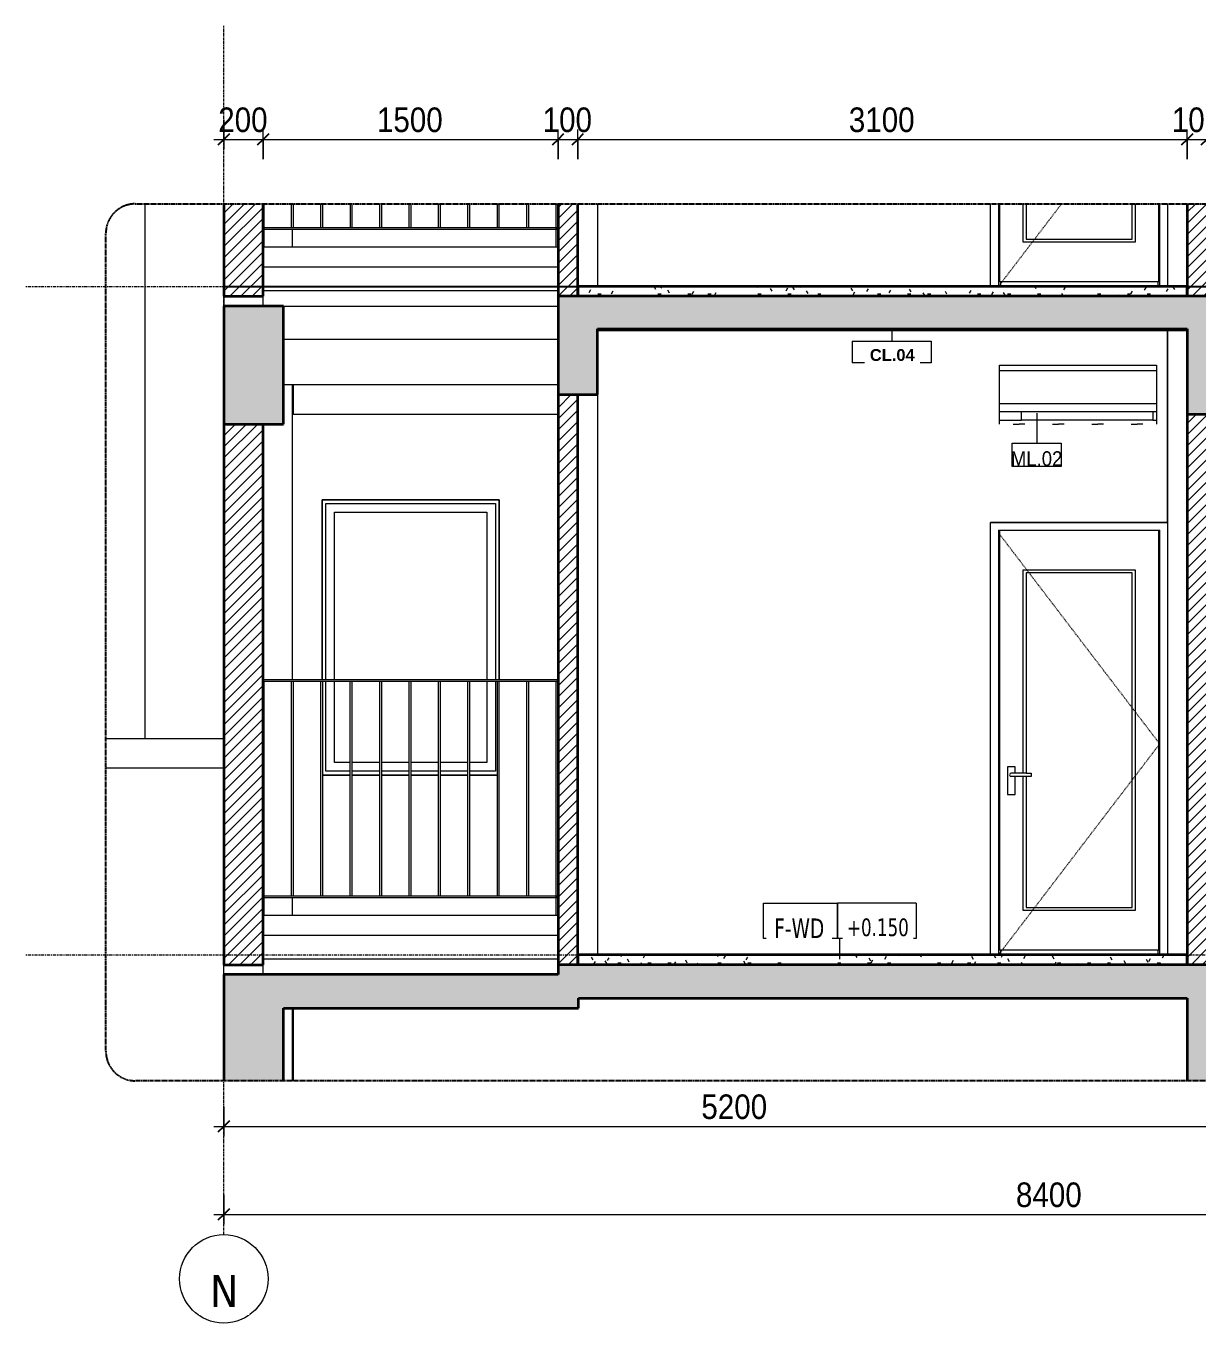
# Model space of a CAD drawing. Header units: millimetres. Extents: x 31157 to 224036, y 218 to 80529.
# Drawn here: x 109496 to 115452, y 328 to 6925 of the extents above; entities that cross this region are included whole.
import ezdxf

# ---------------------------------------------------------------- set-up
doc = ezdxf.new("R2010")
doc.units = ezdxf.units.MM
for name, pattern in [('Centre', [31.75, 6.35, -4.7625, 15.875, -4.7625]), ('Dash', [6, 3, -3]), ('Grid Line', [22.225, 12.7, -3.175, 3.175, -3.175]), ('Hidden', [7.14375, 4.7625, -2.38125])]:
    doc.linetypes.add(name, pattern=pattern)
for name, color, linetype, lineweight in [('0-5', 170, 'Continuous', 5), ('A-ANNO-DIMS', 211, 'Continuous', 9), ('A-ANNO-DIMS-50', 211, 'Continuous', 9), ('A-CLNG-IDEN', 151, 'Continuous', 9), ('A-DETL-GENF', 92, 'Continuous', 18), ('A-DETL-GENF-4', 92, 'Hidden', 25), ('A-DETL-GENF-5', 9, 'Continuous', 18), ('A-DETL-GENF-HDLN-1', 7, 'Dash', 18), ('A-DETL-MEDM', 33, 'Continuous', 35), ('A-DOOR', 31, 'Continuous', 18), ('A-DOOR-1', 7, 'Continuous', 18), ('A-FLOR', 192, 'Continuous', 18), ('A-FLOR-2', 7, 'Continuous', 18), ('A-FLOR-FNSH-1', 250, 'Continuous', 35), ('A-FLOR-HRAL', 11, 'Continuous', 18), ('A-FLOR-HRAL-2', 7, 'Continuous', 18), ('A-FLOR-IDEN', 11, 'Continuous', 9), ('A-FLOR-LEVL-2', 51, 'Centre', 9), ('A-FLOR-PATT-1', 253, 'Continuous', 18), ('A-FLOR-PATT-4', 67, 'Continuous', 18), ('A-GLAZ', 151, 'Continuous', 18), ('A-GLAZ-4', 7, 'Continuous', 18), ('A-WALL', 113, 'Continuous', 18), ('A-WALL-5', 7, 'Continuous', 18), ('A-WALL-6', 250, 'Continuous', 35), ('A-WALL-PATT-1', 9, 'Continuous', 18), ('A-WALL-PATT-2', 111, 'Continuous', 18), ('M-EQPM', 50, 'Continuous', 18), ('M-EQPM-2', 7, 'Continuous', 18), ('M-EQPM-3', 50, 'Continuous', 25), ('M-EQPM-IDEN', 50, 'Continuous', 9), ('S-BEAM-2', 7, 'Continuous', 18), ('S-COLS-8', 7, 'Continuous', 18), ('S-GRID-1', 1, 'Grid Line', 9), ('S-GRID-IDEN', 1, 'Continuous', 9)]:
    doc.layers.add(name, color=color, linetype=linetype, lineweight=lineweight)
doc.styles.add('Arial_3', font='arial.ttf', dxfattribs={"width": 0.9, "height": 75})
doc.styles.add('Arial_B_3', font='arialbd.ttf', dxfattribs={"height": 60})
doc.styles.add('Tahoma', font='tahoma.ttf', dxfattribs={"width": 0.8, "height": 100})
doc.styles.add('Tahoma_1', font='tahoma.ttf', dxfattribs={"width": 0.8, "height": 90})
doc.styles.add('Tahoma_B', font='tahomabd.ttf', dxfattribs={"height": 162.5})
doc.styles.add('UTM Avo', font='', dxfattribs={"width": 0.9, "height": 125})
doc.styles.get('UTM Avo').set_extended_font_data('UTM Avo')
doc.dimstyles.new('1_Dim_chi_tiet_2_5', dxfattribs={"dimscale": 304.8, "dimtxt": 124.912619, "dimasz": 0.19685, "dimexe": 0.164042, "dimexo": 0.0625, "dimgap": 0.016404, "dimtad": 1, "dimdec": 0, "dimrnd": 5, "dimzin": 0, "dimdsep": 46, "dimtxsty": 'UTM Avo', "dimblk1": 'OBLIQUE', "dimblk2": 'OBLIQUE', "dimsah": 1, "dimcen": 0.09, "dimdle": 0.164042, "dimazin": 0, "dimtfac": 1, "dimtdec": 4, "dimtix": 1, "dimtmove": 0, "dimatfit": 3, "dimfxl": 0.328084, "dimfxlon": 1, "dimtvp": 1, "dimtolj": 1, "dimtzin": 0, "dimarcsym": 2})
pattern_1 = [(50, (-76875.88, 15875), (364.368, -31.878), [38.1, -419.1]), (355, (-76875.9, 15875), (-70.486, 382.113), [30.48, -335.28]), (100.451, (-76845.52, 15872.34), (293.885, 350.233), [32.38, -356.18]), (46.184, (-76875.9, 15976.6), (542.158, -84.086), [57.15, -628.65]), (96.636, (-76830.7, 15969.6), (474.805, 494.855), [48.57, -534.27]), (351.184, (-76875.9, 15976.6), (474.81, 494.85), [45.72, -502.92]), (21, (-76825.08, 15951.2), (303.2285, -204.5305), [38.1, -419.1]), (326, (-76825.1, 15951.2), (123.604, 368.376), [30.48, -335.28]), (71.451, (-76799.8, 15934.16), (426.834, 163.843), [32.38, -356.18]), (37.5, (-76875.88, 15875), (6.1766, 169.1102), [3.353, -327.863, 3.353, -337.007, -336.55]), (37.5, (-76875.88, 15875), (6.1766, 169.1102), [-671.576, 3.353, -333.197]), (7.5, (-76875.88, 15875), (133.639, 200.3615), [3.353, -190.703, 3.353, -320.243, -128.27]), (7.5, (-76875.88, 15875), (133.639, 200.3615), [-517.652, 3.353, -124.917]), (327.5, (-76989.17, 15875), (271.1818, -11.4584), [3.353, -123.647, 3.353, -392.887, -525.78]), (327.5, (-76989.17, 15875), (271.1818, -11.4584), [-523.24, 3.353, -522.427]), (317.5, (-77039.97, 15875), (296.2585, 50.853), [3.353, -161.747, 3.353, -259.791, -373.38]), (317.5, (-77039.97, 15875), (296.2585, 50.853), [-428.244, 3.353, -370.027]), (45, (-76875.88, 15875), (-125.7236, 125.7236), []), (45, (-76875.88, 16065.5), (-125.7236, 125.7236), [])]
pattern_2 = [(45, (-76875.88, 15875), (-28.28427, 28.28427), [])]
pattern_3 = [(0, (-76875.88, 15875), (203.2, 50.8), [16.764, -135.636, 16.764, -135.636, -812.8]), (0, (-76875.88, 15875), (203.2, 50.8), [-304.8, 16.764, -288.036, 16.764, -135.636, -355.6]), (0, (-76875.88, 15875), (203.2, 50.8), [-762, 16.764, -84.836, 16.764, -237.236]), (120, (-76799.68, 15900.4), (-145.59409, 150.57636), [16.764, -135.636, 16.764, -135.636, -812.8]), (120, (-76799.68, 15900.4), (-145.59409, 150.57636), [-304.8, 16.764, -288.036, 16.764, -135.636, -355.6]), (120, (-76799.68, 15900.4), (-145.59409, 150.57636), [-762, 16.764, -84.836, 16.764, -237.236]), (240, (-76774.28, 16002), (-57.60591, -201.37636), [16.764, -135.636, 16.764, -135.636, -812.8]), (240, (-76774.28, 16002), (-57.60591, -201.37636), [-304.8, 16.764, -288.036, 16.764, -135.636, -355.6]), (240, (-76774.28, 16002), (-57.60591, -201.37636), [-762, 16.764, -84.836, 16.764, -237.236])]
pattern_4 = [(45, (111863.1, 15875), (-28.28427, 28.28427), [])]

# ---------------------------------------------------------------- blocks, each defined once
blk = doc.blocks.new('NCV_TKTC_KET CAU_rvt-7-TKCS_CĂN HỘ LOẠI 2 - MẶT CẮT 6')
at = {"layer": 'A-FLOR-PATT-1'}
h = blk.add_hatch(dxfattribs=at)
h.set_pattern_fill('FP_23', color=256, style=0, pattern_type=2)
h.set_pattern_definition(pattern_1)
h.paths.add_polyline_path([(-74099.7, 5380), (-73336.9, 5380), (-73336.9, 5385), (-76336.9, 5385), (-76336.9, 5380), (-74336.9, 5380)])
h.paths.add_polyline_path([(-72824.4, 5500), (-69835.3, 5500), (-69835.3, 5550), (-73236.9, 5550), (-73236.9, 5500), (-72860.3, 5500)])
h = blk.add_hatch(dxfattribs=at)
h.set_pattern_fill('FP_23', color=256, style=0, pattern_type=2)
h.set_pattern_definition(pattern_1)
h.paths.add_polyline_path([(-74099.7, 5380), (-73336.9, 5380), (-73336.9, 5385), (-76336.9, 5385), (-76336.9, 5380), (-74336.9, 5380)])
h.paths.add_polyline_path([(-72824.4, 5500), (-69835.3, 5500), (-69835.3, 5550), (-73236.9, 5550), (-73236.9, 5500), (-72860.3, 5500)])
at = {"layer": 'A-FLOR-2'}
for p, q in [((-77933.3, 5500), (-76536.9, 5500)), ((-76536.9, 5330), (-77933.3, 5330))]:
    blk.add_line(p, q, dxfattribs=at)
at = {"layer": 'A-FLOR-FNSH-1'}
blk.add_line((-76336.9, 5380), (-73336.9, 5380), dxfattribs=at)
at = {"layer": 'S-BEAM-2'}
for p, q in [((-78036.9, 5700), (-76538.1, 5700)), ((-76538.1, 5700), (-76538.1, 5500)), ((-78036.9, 5500), (-78036.9, 5550)), ((-76538.1, 5330), (-76538.1, 5100)), ((-76538.1, 5100), (-77933.3, 5100)), ((-77883.3, 5100), (-77883.3, 4950)), ((-77883.3, 4950), (-76538.1, 4950)), ((-78036.9, 2300), (-76536.9, 2300)), ((-78036.9, 2100), (-78036.9, 2150)), ((-77883.3, 1930), (-77883.3, 1560))]:
    blk.add_line(p, q, dxfattribs=at)
at = {"layer": 'S-COLS-8'}
for p, q in [((-78636.9, 3300), (-78636.9, 6020)), ((-77886.9, 5800), (-77886.9, 5890)), ((-78236.9, 5550), (-78236.9, 5500)), ((-77886.9, 3600), (-77886.9, 5100)), ((-77886.9, 2400), (-77886.9, 2490)), ((-77886.9, 1560), (-77886.9, 1930))]:
    blk.add_line(p, q, dxfattribs=at)
blk = doc.blocks.new('DOOR_CW_01 CANH MO-PANEL KINH - DIW_01-900x2200-CỬA GỖ VÂN LAMINATE-553393-TKCS_CĂN HỘ LOẠI 2 - MẶT CẮT 6')
at = {"layer": 'A-DETL-GENF-HDLN-1'}
blk.add_line((-74296.9, 5600), (-73976.1, 6020), dxfattribs=at)
at = {"layer": 'A-DOOR-1'}
for p, q in [((-74336.9, 5600), (-74336.9, 6020)), ((-74296.9, 6020), (-74296.9, 5600)), ((-74291.9, 6020), (-74291.9, 5626)), ((-74171.9, 5826), (-74171.9, 6020)), ((-74156.9, 6020), (-74156.9, 5841)), ((-73616.9, 5841), (-73616.9, 6020)), ((-73601.9, 6020), (-73601.9, 5826)), ((-73481.9, 5626), (-73481.9, 6020)), ((-73476.9, 5600), (-73476.9, 6020)), ((-73436.9, 6020), (-73436.9, 5600)), ((-73601.9, 5826), (-74171.9, 5826)), ((-74156.9, 5841), (-73616.9, 5841)), ((-74291.9, 5626), (-73481.9, 5626)), ((-74286.9, 5626), (-74286.9, 5600)), ((-73486.9, 5626), (-73486.9, 5600))]:
    blk.add_line(p, q, dxfattribs=at)
blk = doc.blocks.new('Railing - 10mm-V75-TKCS_CĂN HỘ LOẠI 2 - MẶT CẮT 6')
at = {"layer": 'A-FLOR-HRAL-2'}
for p, q in [((-69500.5, 5900), (-69500.5, 6020)), ((-69490.5, 5900), (-69490.5, 6020))]:
    blk.add_line(p, q, dxfattribs=at)
blk = doc.blocks.new('Railing - 50 x 10mm-V76-TKCS_CĂN HỘ LOẠI 2 - MẶT CẮT 6')
at = {"layer": 'A-FLOR-HRAL-2'}
blk.add_line((-76546.5, 5800), (-76546.5, 6020), dxfattribs=at)
blk = doc.blocks.new('Railing - 50 x 10mm-901205-TKCS_CĂN HỘ LOẠI 2 - MẶT CẮT 6')
at = {"layer": 'A-FLOR-HRAL-2'}
blk.add_line((-69830.3, 5800), (-69830.3, 6020), dxfattribs=at)
blk = doc.blocks.new('Railing - Railing-884882-TKCS_CĂN HỘ LOẠI 2 - MẶT CẮT 6')
at = {"layer": 'A-FLOR-HRAL-2'}
for p, q in [((-78036.9, 5900), (-76541.5, 5900)), ((-76541.5, 5890), (-78036.9, 5890)), ((-76541.5, 5900), (-76541.5, 5890))]:
    blk.add_line(p, q, dxfattribs=at)
for name, p in [('Railing - 50 x 10mm-901205-TKCS_CĂN HỘ LOẠI 2 - MẶT CẮT 6', (-8201.6, 0)), ('Railing - 10mm-V75-TKCS_CĂN HỘ LOẠI 2 - MẶT CẮT 6', (-8391.9, 0)), ('Railing - 10mm-V75-TKCS_CĂN HỘ LOẠI 2 - MẶT CẮT 6', (-8242.3, 0)), ('Railing - 10mm-V75-TKCS_CĂN HỘ LOẠI 2 - MẶT CẮT 6', (-8092.8, 0)), ('Railing - 10mm-V75-TKCS_CĂN HỘ LOẠI 2 - MẶT CẮT 6', (-7943.2, 0)), ('Railing - 10mm-V75-TKCS_CĂN HỘ LOẠI 2 - MẶT CẮT 6', (-7793.7, 0)), ('Railing - 10mm-V75-TKCS_CĂN HỘ LOẠI 2 - MẶT CẮT 6', (-7644.1, 0)), ('Railing - 10mm-V75-TKCS_CĂN HỘ LOẠI 2 - MẶT CẮT 6', (-7494.6, 0)), ('Railing - 10mm-V75-TKCS_CĂN HỘ LOẠI 2 - MẶT CẮT 6', (-7345.1, 0)), ('Railing - 10mm-V75-TKCS_CĂN HỘ LOẠI 2 - MẶT CẮT 6', (-7195.5, 0)), ('Railing - 50 x 10mm-V76-TKCS_CĂN HỘ LOẠI 2 - MẶT CẮT 6', (0, 0))]:
    blk.add_blockref(name, p)
blk = doc.blocks.new('NCV_TKTC_TANG 2_rvt-7-TKCS_CĂN HỘ LOẠI 2 - MẶT CẮT 6')
at = {"layer": 'A-FLOR-PATT-4'}
h = blk.add_hatch(dxfattribs=at)
h.set_pattern_fill('FP_24', color=256, style=0, pattern_type=2)
h.set_pattern_definition(pattern_3)
h.paths.add_polyline_path([(-73336.9, 5550), (-73336.9, 5600), (-76436.9, 5600), (-76436.8, 5550), (-73436.9, 5550)])
at = {"layer": 'A-WALL-PATT-1'}
h = blk.add_hatch(dxfattribs=at)
h.set_pattern_fill('FP_22', color=256, style=0, pattern_type=2)
h.set_pattern_definition(pattern_2)
h.paths.add_polyline_path([(-76436.9, 5550), (-76436.9, 6020), (-76536.9, 6020), (-76536.9, 5550), (-76456.6, 5550)])
h = blk.add_hatch(dxfattribs=at)
h.set_pattern_fill('FP_22', color=256, style=0, pattern_type=2)
h.set_pattern_definition(pattern_2)
h.paths.add_polyline_path([(-73336.9, 5550), (-73236.9, 5550), (-73236.9, 6020), (-73336.9, 6020), (-73336.9, 5550)])
at = {"layer": 'A-FLOR-FNSH-1'}
for p, q in [((-73336.9, 5600), (-76436.9, 5600)), ((-76436.9, 5600), (-76436.9, 5550)), ((-73336.9, 5550), (-73336.9, 5600))]:
    blk.add_line(p, q, dxfattribs=at)
at = {"layer": 'A-WALL-5'}
for p, q in [((-74336.9, 5700), (-74336.9, 6020)), ((-76536.9, 5800), (-78036.9, 5800)), ((-74336.9, 5600), (-74336.9, 5700)), ((-78036.9, 5580), (-76536.9, 5580))]:
    blk.add_line(p, q, dxfattribs=at)
at = {"layer": 'A-WALL-6'}
for p, q in [((-76536.9, 6020), (-76536.9, 5550)), ((-76436.9, 5550), (-76436.9, 6020)), ((-73336.9, 6020), (-73336.9, 5550))]:
    blk.add_line(p, q, dxfattribs=at)
at = {"layer": 'S-COLS-8'}
for p, q in [((-76336.9, 6020), (-76336.9, 5600)), ((-73436.9, 6020), (-73436.9, 5600))]:
    blk.add_line(p, q, dxfattribs=at)
at = {"layer": 'A-DOOR'}
blk.add_blockref('DOOR_CW_01 CANH MO-PANEL KINH - DIW_01-900x2200-CỬA GỖ VÂN LAMINATE-553393-TKCS_CĂN HỘ LOẠI 2 - MẶT CẮT 6', (0, 0), dxfattribs=at)
at = {"layer": 'A-FLOR-HRAL'}
blk.add_blockref('Railing - Railing-884882-TKCS_CĂN HỘ LOẠI 2 - MẶT CẮT 6', (0, 0), dxfattribs=at)
blk = doc.blocks.new('DOOR_CW_01 CANH MO-PANEL KINH - DIW_01-900x2200-CỬA GỖ VÂN LAMINATE-V77-TKCS_CĂN HỘ LOẠI 2 - MẶT CẮT 6')
at = {"layer": 'A-DETL-GENF-HDLN-1'}
for p, q in [((-73476.9, 3273.5), (-74296.9, 4347)), ((-74296.9, 2200), (-73476.9, 3273.5))]:
    blk.add_line(p, q, dxfattribs=at)
at = {"layer": 'A-DOOR-1'}
for p, q in [((-73436.9, 4400), (-74336.9, 4400)), ((-74336.9, 2200), (-74336.9, 4400)), ((-74296.9, 4360), (-74296.9, 2200)), ((-74296.9, 4360), (-73476.9, 4360)), ((-73481.9, 4358), (-74291.9, 4358)), ((-74291.9, 4358), (-74291.9, 2226)), ((-73481.9, 2226), (-73481.9, 4358)), ((-73476.9, 2200), (-73476.9, 4360)), ((-73436.9, 4400), (-73436.9, 2200)), ((-74171.9, 3124.5), (-74171.9, 4158)), ((-74171.9, 4158), (-73601.9, 4158)), ((-73601.9, 4158), (-73601.9, 2426)), ((-74156.9, 4143), (-74156.9, 3124.5)), ((-73616.9, 4143), (-74156.9, 4143)), ((-73616.9, 2441), (-73616.9, 4143)), ((-74212.2, 3156), (-74251.7, 3156)), ((-74251.7, 3156), (-74251.7, 3016)), ((-74156.9, 3124.5), (-74231.9, 3124.5)), ((-74156.9, 3107.5), (-74231.9, 3107.5)), ((-74212.2, 3124.5), (-74212.2, 3156)), ((-74212.2, 3016), (-74212.2, 3107.5)), ((-74171.9, 2426), (-74171.9, 3107.5)), ((-74156.9, 3124.5), (-74131.1, 3124.5)), ((-74156.9, 3107.5), (-74156.9, 2441)), ((-74131.1, 3107.5), (-74156.9, 3107.5)), ((-74131.1, 3124.5), (-74131.1, 3107.5)), ((-74251.7, 3016), (-74212.2, 3016)), ((-74156.9, 2441), (-73616.9, 2441)), ((-73601.9, 2426), (-74171.9, 2426)), ((-74291.9, 2226), (-73481.9, 2226)), ((-74286.9, 2226), (-74286.9, 2200)), ((-73486.9, 2226), (-73486.9, 2200))]:
    blk.add_line(p, q, dxfattribs=at)
for start, end in [(90, 180), (180, 270)]:
    blk.add_arc((-74231.9, 3116), 8.5, start, end, dxfattribs=at)
blk = doc.blocks.new('M_Fixed - 900 x 1400-V78-TKCS_CĂN HỘ LOẠI 2 - MẶT CẮT 6')
at = {"layer": 'A-GLAZ-4'}
for p, q in [((-76836.9, 4515), (-77736.9, 4515)), ((-77736.9, 4515), (-77736.9, 3600)), ((-77717.9, 3600), (-77717.9, 4496)), ((-77717.9, 4496), (-76855.9, 4496)), ((-76855.9, 4496), (-76855.9, 3600)), ((-76836.9, 3600), (-76836.9, 4515)), ((-77673.9, 3600), (-77673.9, 4452)), ((-77673.9, 4452), (-76899.9, 4452)), ((-76899.9, 4452), (-76899.9, 3600)), ((-77717.9, 3134), (-77717.9, 3590)), ((-77673.9, 3178), (-77673.9, 3590)), ((-76899.9, 3590), (-76899.9, 3178)), ((-76855.9, 3590), (-76855.9, 3134)), ((-77593.3, 3178), (-77673.9, 3178)), ((-77443.8, 3178), (-77583.3, 3178)), ((-77294.2, 3178), (-77433.8, 3178)), ((-77144.7, 3178), (-77284.2, 3178)), ((-76995.1, 3178), (-77134.7, 3178)), ((-76899.9, 3178), (-76985.1, 3178)), ((-77732.9, 3115), (-77593.3, 3115)), ((-77593.3, 3134), (-77717.9, 3134)), ((-77443.8, 3134), (-77583.3, 3134)), ((-77583.3, 3115), (-77443.8, 3115)), ((-77294.2, 3134), (-77433.8, 3134)), ((-77433.8, 3115), (-77294.2, 3115)), ((-77144.7, 3134), (-77284.2, 3134)), ((-77284.2, 3115), (-77144.7, 3115)), ((-76995.1, 3134), (-77134.7, 3134)), ((-77134.7, 3115), (-76995.1, 3115)), ((-76855.9, 3134), (-76985.1, 3134)), ((-76985.1, 3115), (-76845.6, 3115))]:
    blk.add_line(p, q, dxfattribs=at)
blk = doc.blocks.new('Railing - 10mm-457212-TKCS_CĂN HỘ LOẠI 2 - MẶT CẮT 6')
at = {"layer": 'A-FLOR-HRAL-2'}
for p, q in [((-69330.7, 2500), (-69330.7, 3590)), ((-69320.7, 2500), (-69320.7, 3590))]:
    blk.add_line(p, q, dxfattribs=at)
blk = doc.blocks.new('Railing - 50 x 10mm-V79-TKCS_CĂN HỘ LOẠI 2 - MẶT CẮT 6')
at = {"layer": 'A-FLOR-HRAL-2'}
for p in [(-76546.5, 2400), (-76536.9, 3590)]:
    blk.add_line(p, (-76546.5, 3590), dxfattribs=at)
blk = doc.blocks.new('Railing - 50 x 10mm-V80-TKCS_CĂN HỘ LOẠI 2 - MẶT CẮT 6')
at = {"layer": 'A-FLOR-HRAL-2'}
for p, q in [((-78031.9, 3590), (-78036.9, 3590)), ((-78031.9, 2400), (-78031.9, 3590))]:
    blk.add_line(p, q, dxfattribs=at)
blk = doc.blocks.new('Railing - Railing-987307-TKCS_CĂN HỘ LOẠI 2 - MẶT CẮT 6')
at = {"layer": 'A-FLOR-HRAL-2'}
for p, q in [((-78036.9, 2500), (-76541.5, 2500)), ((-76541.5, 2490), (-78036.9, 2490)), ((-76541.5, 2500), (-76541.5, 2490))]:
    blk.add_line(p, q, dxfattribs=at)
for name, p in [('Railing - 50 x 10mm-V80-TKCS_CĂN HỘ LOẠI 2 - MẶT CẮT 6', (0, 0)), ('Railing - 10mm-457212-TKCS_CĂN HỘ LOẠI 2 - MẶT CẮT 6', (-8561.7, 0)), ('Railing - 10mm-457212-TKCS_CĂN HỘ LOẠI 2 - MẶT CẮT 6', (-8412.2, 0)), ('Railing - 10mm-457212-TKCS_CĂN HỘ LOẠI 2 - MẶT CẮT 6', (-8262.7, 0)), ('Railing - 10mm-457212-TKCS_CĂN HỘ LOẠI 2 - MẶT CẮT 6', (-8113.1, 0)), ('Railing - 10mm-457212-TKCS_CĂN HỘ LOẠI 2 - MẶT CẮT 6', (-7963.6, 0)), ('Railing - 10mm-457212-TKCS_CĂN HỘ LOẠI 2 - MẶT CẮT 6', (-7814, 0)), ('Railing - 10mm-457212-TKCS_CĂN HỘ LOẠI 2 - MẶT CẮT 6', (-7664.5, 0)), ('Railing - 10mm-457212-TKCS_CĂN HỘ LOẠI 2 - MẶT CẮT 6', (-7514.9, 0)), ('Railing - 10mm-457212-TKCS_CĂN HỘ LOẠI 2 - MẶT CẮT 6', (-7365.4, 0)), ('Railing - 50 x 10mm-V79-TKCS_CĂN HỘ LOẠI 2 - MẶT CẮT 6', (0, 0))]:
    blk.add_blockref(name, p)
blk = doc.blocks.new('Top Rail Type - Top Rail_Internal_-987308-TKCS_CĂN HỘ LOẠI 2 - MẶT CẮT 6')
at = {"layer": 'A-FLOR-HRAL-2'}
for p, q in [((-76541.5, 3600), (-78036.9, 3600)), ((-76541.5, 3590), (-78036.9, 3590)), ((-76541.5, 3600), (-76541.5, 3590))]:
    blk.add_line(p, q, dxfattribs=at)
blk = doc.blocks.new('Air_Conditioner_on_wall_20381 - Air_Conditioner_on_wall_20381-806652-TKCS_CĂN HỘ LOẠI 2 - MẶT CẮT 6')
at = {"layer": 'M-EQPM-2'}
for p, q in [((-74292.4, 5170), (-74292.4, 5200)), ((-74292.4, 5200), (-73492.4, 5200)), ((-74292.4, 5004.1), (-74292.4, 5170)), ((-73492.4, 5170), (-74292.4, 5170)), ((-73492.4, 5200), (-73492.4, 5170)), ((-73492.4, 5170), (-73492.4, 5004.1)), ((-74292.4, 4964.8), (-74292.4, 5004.1)), ((-74292.4, 5004.1), (-73492.4, 5004.1)), ((-74292.4, 4919.1), (-74292.4, 4964.8)), ((-74292.4, 4964.8), (-74180.4, 4964.8)), ((-74180.4, 4964.8), (-73512.4, 4964.8)), ((-74180.4, 4919.1), (-74180.4, 4964.8)), ((-73512.4, 4964.8), (-73492.4, 4964.8)), ((-73512.4, 4964.8), (-73512.4, 4919.1)), ((-73492.4, 5004.1), (-73492.4, 4964.8)), ((-73492.4, 4964.8), (-73492.4, 4919.1)), ((-74292.4, 4900), (-74292.4, 4919.1)), ((-74292.4, 4919.1), (-74180.4, 4919.1)), ((-74222.3, 4900), (-74192.4, 4900)), ((-74162.4, 4900), (-74192.4, 4900)), ((-73512.4, 4919.1), (-74180.4, 4919.1)), ((-74022.3, 4900), (-73992.4, 4900)), ((-73962.4, 4900), (-73992.4, 4900)), ((-73822.3, 4900), (-73792.4, 4900)), ((-73762.4, 4900), (-73792.4, 4900)), ((-73622.3, 4900), (-73592.4, 4900)), ((-73562.4, 4900), (-73592.4, 4900)), ((-73512.4, 4919.1), (-73492.4, 4919.1)), ((-73492.4, 4919.1), (-73492.4, 4900))]:
    blk.add_line(p, q, dxfattribs=at)
blk = doc.blocks.new('NCV_TKTC_TANG 1_rvt-7-TKCS_CĂN HỘ LOẠI 2 - MẶT CẮT 6')
at = {"layer": 'A-FLOR-PATT-4'}
h = blk.add_hatch(dxfattribs=at)
h.set_pattern_fill('FP_24', color=256, style=0, pattern_type=2)
h.set_pattern_definition(pattern_3)
h.paths.add_polyline_path([(-73436.9, 2150), (-73336.9, 2150), (-73336.9, 2200), (-76436.9, 2200), (-76436.8, 2150), (-73462, 2150)])
at = {"layer": 'A-WALL-PATT-1'}
h = blk.add_hatch(dxfattribs=at)
h.set_pattern_fill('FP_22', color=256, style=0, pattern_type=2)
h.set_pattern_definition(pattern_2)
h.paths.add_polyline_path([(-76536.9, 2150), (-76436.9, 2150), (-76436.9, 5050), (-76536.9, 5050), (-76536.9, 3115)])
h = blk.add_hatch(dxfattribs=at)
h.set_pattern_fill('FP_22', color=256, style=0, pattern_type=2)
h.set_pattern_definition(pattern_2)
h.paths.add_polyline_path([(-73336.9, 2150), (-73236.9, 2150), (-73236.9, 4950), (-73336.9, 4950), (-73336.9, 2696.3)])
at = {"layer": 'A-FLOR-FNSH-1'}
for p, q in [((-73336.9, 2200), (-76436.9, 2200)), ((-76436.9, 2200), (-76436.9, 2150)), ((-73336.9, 2150), (-73336.9, 2200))]:
    blk.add_line(p, q, dxfattribs=at)
at = {"layer": 'A-WALL-5'}
for p, q in [((-73436.9, 4400), (-73436.9, 5380)), ((-77736.9, 3600), (-77736.9, 4515)), ((-77736.9, 4515), (-76836.9, 4515)), ((-76836.9, 4515), (-76836.9, 3600)), ((-74336.9, 2300), (-74336.9, 4400)), ((-74336.9, 4400), (-73436.9, 4400)), ((-77593.3, 3115), (-77732.9, 3115)), ((-77443.8, 3115), (-77583.3, 3115)), ((-77294.2, 3115), (-77433.8, 3115)), ((-77144.7, 3115), (-77284.2, 3115)), ((-76995.1, 3115), (-77134.7, 3115)), ((-76845.6, 3115), (-76985.1, 3115)), ((-76536.9, 2400), (-78036.9, 2400)), ((-74336.9, 2200), (-74336.9, 2300)), ((-78036.9, 2180), (-76536.9, 2180))]:
    blk.add_line(p, q, dxfattribs=at)
at = {"layer": 'A-WALL-6'}
for p, q in [((-73336.9, 5380), (-73336.9, 2150)), ((-76536.9, 5050), (-76536.9, 2150)), ((-76436.9, 2150), (-76436.9, 5050))]:
    blk.add_line(p, q, dxfattribs=at)
at = {"layer": 'S-COLS-8'}
for p, q in [((-73436.9, 5380), (-73436.9, 2200)), ((-76336.9, 5050), (-76336.9, 2200))]:
    blk.add_line(p, q, dxfattribs=at)
at = {"layer": 'A-DOOR'}
blk.add_blockref('DOOR_CW_01 CANH MO-PANEL KINH - DIW_01-900x2200-CỬA GỖ VÂN LAMINATE-V77-TKCS_CĂN HỘ LOẠI 2 - MẶT CẮT 6', (0, 0), dxfattribs=at)
at = {"layer": 'A-FLOR-HRAL'}
for name in ['Top Rail Type - Top Rail_Internal_-987308-TKCS_CĂN HỘ LOẠI 2 - MẶT CẮT 6', 'Railing - Railing-987307-TKCS_CĂN HỘ LOẠI 2 - MẶT CẮT 6']:
    blk.add_blockref(name, (0, 0), dxfattribs=at)
at = {"layer": 'A-GLAZ'}
blk.add_blockref('M_Fixed - 900 x 1400-V78-TKCS_CĂN HỘ LOẠI 2 - MẶT CẮT 6', (0, 0), dxfattribs=at)
at = {"layer": 'M-EQPM'}
blk.add_blockref('Air_Conditioner_on_wall_20381 - Air_Conditioner_on_wall_20381-806652-TKCS_CĂN HỘ LOẠI 2 - MẶT CẮT 6', (0, 0), dxfattribs=at)
blk = doc.blocks.new('TKTC_XREF_251221_MB TANG 2-7 - TKTC_XREF_251221_MB TANG 2-7-2039446-TKCS_CĂN HỘ LOẠI 2 - MẶT CẮT 6')
at = {"layer": 'M-EQPM-3'}
for p, q in [((-78640.2, 5600), (-78636.9, 5600)), ((-78636.9, 5600), (-78640.2, 5600)), ((-78238.6, 5600), (-69273.4, 5600))]:
    blk.add_line(p, q, dxfattribs=at)
blk = doc.blocks.new('BORDER VIEW - BORDER VIEW-3689315-TKCS_CĂN HỘ LOẠI 2 - MẶT CẮT 6')
at = {"layer": 'A-DETL-GENF-4'}
for p, q in [((-78686.9, 6020), (-69423.4, 6020)), ((-78836.9, 1710), (-78836.9, 5870)), ((-69423.4, 1560), (-78686.9, 1560))]:
    blk.add_line(p, q, dxfattribs=at)
for centre, start, end in [((-78686.9, 5870), 90, 180), ((-78686.9, 1710), 180, 270)]:
    blk.add_arc(centre, 150, start, end, dxfattribs=at)
blk = doc.blocks.new('Grid - M_Grid Head - Circle-353313-TKCS_CĂN HỘ LOẠI 2 - MẶT CẮT 6')
at = {"layer": 'S-GRID-IDEN'}
blk.add_circle((-69936.9, 552.7), 225, dxfattribs=at)
blk = doc.blocks.new('DIMBLOCK108-TKCS_CĂN HỘ LOẠI 2 - MẶT CẮT 6')
at = {"layer": 'A-ANNO-DIMS-50'}
for p, q in [((110502, 980.4), (110502, 830.4)), ((110502, 880.4), (110502, 980.4)), ((118902, 980.4), (118902, 830.4)), ((118902, 880.4), (118902, 980.4)), ((110452, 880.4), (118952, 880.4))]:
    blk.add_line(p, q, dxfattribs=at)
at = {"layer": 'A-ANNO-DIMS-50', "lineweight": 25}
for p, q in [((110502, 880.4), (110472, 850.4)), ((110502, 880.4), (110532, 910.4)), ((118902, 880.4), (118872, 850.4)), ((118902, 880.4), (118932, 910.4))]:
    blk.add_line(p, q, dxfattribs=at)
at = {"layer": 'A-ANNO-DIMS-50', "color": 0, "insert": (114530.9, 1042.8), "char_height": 125, "width": 410.824, "attachment_point": 1, "line_spacing_factor": 1.110334, "style": 'UTM Avo'}
blk.add_mtext('8400', dxfattribs=at)
blk = doc.blocks.new('_Oblique')
at = {"color": 0, "linetype": 'ByBlock', "lineweight": -2}
blk.add_line((-0.5, -0.5), (0.5, 0.5), dxfattribs=at)
blk = doc.blocks.new('DIMBLOCK109-TKCS_CĂN HỘ LOẠI 2 - MẶT CẮT 6')
at = {"layer": 'A-ANNO-DIMS-50'}
for p, q in [((110502, 1428.1), (110502, 1278.1)), ((110502, 1328.1), (110502, 1428.1)), ((115702.1, 1428.1), (115702.1, 1278.1)), ((115702.1, 1328.1), (115702.1, 1428.1)), ((110452, 1328.1), (115702.1, 1328.1))]:
    blk.add_line(p, q, dxfattribs=at)
at = {"layer": 'A-ANNO-DIMS-50', "lineweight": 25}
for p, q in [((110502, 1328.1), (110472, 1298.1)), ((110502, 1328.1), (110532, 1358.1)), ((115702.1, 1328.1), (115672.1, 1298.1)), ((115702.1, 1328.1), (115732.1, 1358.1))]:
    blk.add_line(p, q, dxfattribs=at)
at = {"layer": 'A-ANNO-DIMS-50', "color": 0, "insert": (112930.9, 1490.5), "char_height": 125, "width": 410.824, "attachment_point": 1, "line_spacing_factor": 1.110334, "style": 'UTM Avo'}
blk.add_mtext('5200', dxfattribs=at)
blk = doc.blocks.new('DIMBLOCK111-TKCS_CĂN HỘ LOẠI 2 - MẶT CẮT 6')
at = {"layer": 'A-ANNO-DIMS-50'}
for p, q in [((110502, 6447.9), (110502, 6297.9)), ((110502, 6347.9), (110502, 6447.9)), ((110452, 6347.9), (110702, 6347.9)), ((110702, 6247.9), (110702, 6397.9)), ((110702, 6347.9), (110702, 6247.9))]:
    blk.add_line(p, q, dxfattribs=at)
at = {"layer": 'A-ANNO-DIMS-50', "lineweight": 25}
for p, q in [((110502, 6347.9), (110472, 6317.9)), ((110502, 6347.9), (110532, 6377.9)), ((110702, 6347.9), (110672, 6317.9)), ((110702, 6347.9), (110732, 6377.9))]:
    blk.add_line(p, q, dxfattribs=at)
at = {"layer": 'A-ANNO-DIMS-50', "color": 0, "insert": (110473.7, 6510.3), "char_height": 125, "width": 308.118, "attachment_point": 1, "line_spacing_factor": 1.110334, "style": 'UTM Avo'}
blk.add_mtext('200', dxfattribs=at)
blk = doc.blocks.new('DIMBLOCK112-TKCS_CĂN HỘ LOẠI 2 - MẶT CẮT 6')
at = {"layer": 'A-ANNO-DIMS-50', "lineweight": 25}
for p, q in [((110702, 6347.9), (110672, 6317.9)), ((110702, 6347.9), (110732, 6377.9)), ((112202, 6347.9), (112172, 6317.9)), ((112202, 6347.9), (112232, 6377.9))]:
    blk.add_line(p, q, dxfattribs=at)
at = {"layer": 'A-ANNO-DIMS-50'}
for p, q in [((110702, 6247.9), (110702, 6397.9)), ((110702, 6347.9), (112202, 6347.9)), ((110702, 6347.9), (110702, 6247.9)), ((112202, 6247.9), (112202, 6397.9)), ((112202, 6347.9), (112202, 6247.9))]:
    blk.add_line(p, q, dxfattribs=at)
at = {"layer": 'A-ANNO-DIMS-50', "color": 0, "insert": (111280.9, 6510.3), "char_height": 125, "width": 410.824, "attachment_point": 1, "line_spacing_factor": 1.110334, "style": 'UTM Avo'}
blk.add_mtext('1500', dxfattribs=at)
blk = doc.blocks.new('DIMBLOCK113-TKCS_CĂN HỘ LOẠI 2 - MẶT CẮT 6')
at = {"layer": 'A-ANNO-DIMS-50', "lineweight": 25}
for p, q in [((112202, 6347.9), (112172, 6317.9)), ((112202, 6347.9), (112232, 6377.9)), ((112302, 6347.9), (112272, 6317.9)), ((112302, 6347.9), (112332, 6377.9))]:
    blk.add_line(p, q, dxfattribs=at)
at = {"layer": 'A-ANNO-DIMS-50'}
for p, q in [((112202, 6247.9), (112202, 6397.9)), ((112202, 6347.9), (112302, 6347.9)), ((112202, 6347.9), (112202, 6247.9)), ((112302, 6247.9), (112302, 6397.9)), ((112302, 6347.9), (112302, 6247.9))]:
    blk.add_line(p, q, dxfattribs=at)
at = {"layer": 'A-ANNO-DIMS-50', "color": 0, "insert": (112123.7, 6510.3), "char_height": 125, "width": 308.118, "attachment_point": 1, "line_spacing_factor": 1.110334, "style": 'UTM Avo'}
blk.add_mtext('100', dxfattribs=at)
blk = doc.blocks.new('DIMBLOCK114-TKCS_CĂN HỘ LOẠI 2 - MẶT CẮT 6')
at = {"layer": 'A-ANNO-DIMS-50', "lineweight": 25}
for p, q in [((112302, 6347.9), (112272, 6317.9)), ((112302, 6347.9), (112332, 6377.9)), ((115402, 6347.9), (115372, 6317.9)), ((115402, 6347.9), (115432, 6377.9))]:
    blk.add_line(p, q, dxfattribs=at)
at = {"layer": 'A-ANNO-DIMS-50'}
for p, q in [((112302, 6247.9), (112302, 6397.9)), ((112302, 6347.9), (115402, 6347.9)), ((112302, 6347.9), (112302, 6247.9)), ((115402, 6247.9), (115402, 6397.9)), ((115402, 6347.9), (115402, 6247.9))]:
    blk.add_line(p, q, dxfattribs=at)
at = {"layer": 'A-ANNO-DIMS-50', "color": 0, "insert": (113680.9, 6510.3), "char_height": 125, "width": 410.824, "attachment_point": 1, "line_spacing_factor": 1.110334, "style": 'UTM Avo'}
blk.add_mtext('3100', dxfattribs=at)
blk = doc.blocks.new('DIMBLOCK115-TKCS_CĂN HỘ LOẠI 2 - MẶT CẮT 6')
at = {"layer": 'A-ANNO-DIMS-50', "lineweight": 25}
for p, q in [((115402, 6347.9), (115372, 6317.9)), ((115402, 6347.9), (115432, 6377.9)), ((115502, 6347.9), (115472, 6317.9)), ((115502, 6347.9), (115532, 6377.9))]:
    blk.add_line(p, q, dxfattribs=at)
at = {"layer": 'A-ANNO-DIMS-50'}
for p, q in [((115402, 6247.9), (115402, 6397.9)), ((115402, 6347.9), (115502, 6347.9)), ((115402, 6347.9), (115402, 6247.9)), ((115502, 6247.9), (115502, 6397.9)), ((115502, 6347.9), (115502, 6247.9))]:
    blk.add_line(p, q, dxfattribs=at)
at = {"layer": 'A-ANNO-DIMS-50', "color": 0, "insert": (115323.7, 6510.3), "char_height": 125, "width": 308.118, "attachment_point": 1, "line_spacing_factor": 1.110334, "style": 'UTM Avo'}
blk.add_mtext('100', dxfattribs=at)
blk = doc.blocks.new('M_ME Tag - Boxed-4073756-TKCS_CĂN HỘ LOẠI 2 - MẶT CẮT 6')
at = {"layer": 'M-EQPM-IDEN'}
for p, q in [((-74227.5, 4683.6), (-74227.5, 4803.6)), ((-74227.5, 4803.6), (-73977.5, 4803.6)), ((-73977.5, 4803.6), (-73977.5, 4683.6)), ((-73977.5, 4683.6), (-74227.5, 4683.6))]:
    blk.add_line(p, q, dxfattribs=at)
blk = doc.blocks.new('M_Ceiling Tag w Height - M_Ceiling Tag-4076437-TKCS_CĂN HỘ LOẠI 2 - MẶT CẮT 6')
at = {"layer": 'A-CLNG-IDEN'}
for p, q in [((-75040.5, 5322.1), (-75040.5, 5210.9)), ((-75040.5, 5322.1), (-74639.3, 5322.1)), ((-74639.3, 5322.1), (-74639.3, 5210.9)), ((-74639.3, 5210.9), (-75040.5, 5210.9))]:
    blk.add_line(p, q, dxfattribs=at)
blk = doc.blocks.new('TAG SAN - TTG - TAG FFL-4075299-TKCS_CĂN HỘ LOẠI 2 - MẶT CẮT 6')
at = {"layer": 'A-FLOR-IDEN'}
for p, q in [((-75491.9, 2283.9), (-75491.9, 2462.6)), ((-75491.9, 2462.6), (-75115.9, 2462.6)), ((-75115.9, 2462.6), (-75115.9, 2283.9)), ((-74715.9, 2462.6), (-75115.9, 2462.6)), ((-75115.9, 2283.9), (-75115.9, 2462.6)), ((-74715.9, 2462.6), (-74715.9, 2283.9)), ((-75115.9, 2283.9), (-75491.9, 2283.9)), ((-74715.9, 2283.9), (-75115.9, 2283.9))]:
    blk.add_line(p, q, dxfattribs=at)

msp = doc.modelspace()

# ---------------------------------------------------------------- hatches: boundary and pattern name
at = {"layer": 'A-DETL-GENF-5'}
h = msp.add_hatch(dxfattribs=at)
h.set_pattern_fill('FP_23', color=256, style=0, pattern_type=2)
h.set_pattern_definition([(50, (111863.1, 15875), (364.368, -31.8783), [38.1, -419.1]), (355, (111863.1, 15875), (-70.486, 382.113), [30.48, -335.28]), (100.451, (111893.46, 15872.34), (293.885, 350.233), [32.38, -356.18]), (46.184, (111863.1, 15976.6), (542.158, -84.086), [57.15, -628.65]), (96.636, (111908.3, 15969.6), (474.805, 494.855), [48.57, -534.27]), (351.184, (111863.1, 15976.6), (474.81, 494.85), [45.72, -502.92]), (21, (111913.9, 15951.2), (303.2285, -204.5305), [38.1, -419.1]), (326, (111913.9, 15951.2), (123.604, 368.376), [30.48, -335.28]), (71.451, (111939.17, 15934.16), (426.834, 163.843), [32.38, -356.18]), (37.5, (111863.1, 15875), (6.1766, 169.1102), [3.353, -327.863, 3.353, -337.007, -336.55]), (37.5, (111863.1, 15875), (6.1766, 169.1102), [-671.576, 3.353, -333.197]), (7.5, (111863.1, 15875), (133.6389, 200.3615), [3.353, -190.703, 3.353, -320.243, -128.27]), (7.5, (111863.1, 15875), (133.6389, 200.3615), [-517.652, 3.353, -124.917]), (327.5, (111749.82, 15875), (271.1818, -11.4584), [3.353, -123.647, 3.353, -392.887, -525.78]), (327.5, (111749.82, 15875), (271.1818, -11.4584), [-523.24, 3.353, -522.427]), (317.5, (111699.02, 15875), (296.2585, 50.853), [3.353, -161.747, 3.353, -259.791, -373.38]), (317.5, (111699.02, 15875), (296.2585, 50.853), [-428.244, 3.353, -370.027]), (45, (111863.1, 15875), (-125.7236, 125.7236), []), (45, (111863.1, 16065.5), (-125.7236, 125.7236), [])])
h.paths.add_polyline_path([(115502.1, 1560), (115702.1, 1560), (115702.1, 1980), (118652, 1980), (118652, 1560), (118952, 1560), (118952, 1930), (119465.5, 1930), (119465.5, 2100), (118902, 2100), (118902, 2150), (112202, 2150), (112202, 2100), (110502, 2100), (110502, 1560), (110805.7, 1560), (110805.7, 1930), (112305.7, 1930), (112305.7, 1980), (115402.1, 1980), (115402.1, 1560), (115407.6, 1560)])
h.paths.add_polyline_path([(110702, 4900), (110805.7, 4900), (110805.7, 5500), (110502, 5500), (110502, 4900), (110529.9, 4900)])
h.paths.add_polyline_path([(115402.1, 4950), (115702.1, 4950), (115702.1, 5335), (118652, 5335), (118652, 4950), (118952, 4950), (118952, 5500), (115502, 5500), (115502, 5550), (112202, 5550), (112202, 5050), (112402, 5050), (112402, 5385), (115402.1, 5385), (115402.1, 5032.2)])
at = {"layer": 'A-WALL-PATT-2'}
h = msp.add_hatch(dxfattribs=at)
h.set_pattern_fill('FP_22', color=256, style=0, pattern_type=2)
h.set_pattern_definition(pattern_4)
h.paths.add_polyline_path([(110702, 5550), (110702, 6020), (110502, 6020), (110502, 5550), (110503.8, 5550)])
h = msp.add_hatch(dxfattribs=at)
h.set_pattern_fill('FP_22', color=256, style=0, pattern_type=2)
h.set_pattern_definition(pattern_4)
h.paths.add_polyline_path([(110642, 2150), (110702, 2150), (110702, 4900), (110502, 4900), (110502, 2150)])

# ---------------------------------------------------------------- linework, layer by layer
at = {"layer": 'A-CLNG-IDEN'}
msp.add_line((113899.1, 5382.2), (113899.1, 5322.1), dxfattribs=at)
at = {"layer": 'A-DETL-MEDM'}
for p, q in [((115502, 5550), (112202, 5550)), ((112202, 5550), (112202, 5050)), ((110805.7, 5500), (110502, 5500)), ((110502, 5500), (110502, 4900)), ((110805.7, 4900), (110805.7, 5500)), ((112402, 5050), (112402, 5385)), ((112402, 5385), (115402.1, 5385)), ((115402.1, 5385), (115402.1, 4950)), ((112202, 5050), (112402, 5050)), ((115402.1, 4950), (115702.1, 4950)), ((110502, 4900), (110805.7, 4900)), ((118902, 2150), (112202, 2150)), ((112202, 2150), (112202, 2100)), ((112202, 2100), (110502, 2100)), ((110502, 2100), (110502, 1560)), ((112305.7, 1930), (112305.7, 1980)), ((112305.7, 1980), (115402.1, 1980)), ((115402.1, 1980), (115402.1, 1560)), ((110805.7, 1560), (110805.7, 1930)), ((110805.7, 1930), (112305.7, 1930))]:
    msp.add_line(p, q, dxfattribs=at)
at = {"layer": 'A-FLOR'}
for p, q in [((109902, 3300), (110502, 3300)), ((110502, 3150), (109902, 3150))]:
    msp.add_line(p, q, dxfattribs=at)
at = {"layer": 'A-FLOR-IDEN'}
msp.add_line((113635, 2179.1), (113635, 2283.9), dxfattribs=at)
at = {"layer": 'A-FLOR-LEVL-2'}
for p, q in [((109495.8, 5600), (120252, 5600)), ((109495.8, 2200), (120252, 2200))]:
    msp.add_line(p, q, dxfattribs=at)
at = {"layer": 'A-WALL'}
msp.add_line((110502, 2100), (110502, 2150), dxfattribs=at)
at = {"layer": 'A-WALL-6'}
for p, q in [((110502, 6020), (110502, 5550)), ((110702, 5550), (110702, 6020)), ((110502, 5550), (110702, 5550)), ((110502, 4900), (110502, 2150)), ((110702, 2150), (110702, 4900)), ((110502, 2150), (110702, 2150))]:
    msp.add_line(p, q, dxfattribs=at)
at = {"layer": 'M-EQPM-IDEN'}
msp.add_line((114637.5, 4955.9), (114637.5, 4803.6), dxfattribs=at)
at = {"layer": 'S-GRID-1'}
for p, q in [((110502, 5675), (110502, 6925)), ((110502, 2027.7), (110502, 5675)), ((110502, 777.7), (110502, 2027.7))]:
    msp.add_line(p, q, dxfattribs=at)

# ---------------------------------------------------------------- block references
at = {"layer": '0-5'}
for name in ['NCV_TKTC_KET CAU_rvt-7-TKCS_CĂN HỘ LOẠI 2 - MẶT CẮT 6', 'NCV_TKTC_TANG 2_rvt-7-TKCS_CĂN HỘ LOẠI 2 - MẶT CẮT 6', 'NCV_TKTC_TANG 1_rvt-7-TKCS_CĂN HỘ LOẠI 2 - MẶT CẮT 6']:
    msp.add_blockref(name, (188739, 0), dxfattribs=at)
at = {"layer": 'A-CLNG-IDEN'}
msp.add_blockref('M_Ceiling Tag w Height - M_Ceiling Tag-4076437-TKCS_CĂN HỘ LOẠI 2 - MẶT CẮT 6', (188739, 0), dxfattribs=at)
at = {"layer": 'A-DETL-GENF'}
msp.add_blockref('BORDER VIEW - BORDER VIEW-3689315-TKCS_CĂN HỘ LOẠI 2 - MẶT CẮT 6', (188739, 0), dxfattribs=at)
at = {"layer": 'A-FLOR-IDEN'}
msp.add_blockref('TAG SAN - TTG - TAG FFL-4075299-TKCS_CĂN HỘ LOẠI 2 - MẶT CẮT 6', (188739, 0), dxfattribs=at)
at = {"layer": 'M-EQPM'}
msp.add_blockref('TKTC_XREF_251221_MB TANG 2-7 - TKTC_XREF_251221_MB TANG 2-7-2039446-TKCS_CĂN HỘ LOẠI 2 - MẶT CẮT 6', (188739, 0), dxfattribs=at)
at = {"layer": 'M-EQPM-IDEN'}
msp.add_blockref('M_ME Tag - Boxed-4073756-TKCS_CĂN HỘ LOẠI 2 - MẶT CẮT 6', (188739, 0), dxfattribs=at)
at = {"layer": 'S-GRID-IDEN'}
msp.add_blockref('Grid - M_Grid Head - Circle-353313-TKCS_CĂN HỘ LOẠI 2 - MẶT CẮT 6', (180439, 0), dxfattribs=at)

# ---------------------------------------------------------------- texts
at = {"layer": 'M-EQPM-IDEN', "insert": (114635.9, 4723.7), "char_height": 75, "width": 270.9, "attachment_point": 5, "line_spacing_factor": 0.936439, "style": 'Arial_3'}
msp.add_mtext('\\pt22.5,45,67.5,90,112.5,135,157.5,180,202.5,225,247.5,270,292.5,315,337.5,360,382.5,405,427.5,450,472.5,495,517.5,540,562.5,585,607.5,630,652.5,675,697.5,720;ML.02', dxfattribs=at)

# ---------------------------------------------------------------- dimensions: what is measured, and where the dimension line sits
at = {"layer": 'A-ANNO-DIMS'}
for base, p1, p2, override, picture, middle in [((110702, 6347.9), (110502, 6447.9), (110702, 6247.9), {"dimpost": '<>', "dimfxl": 282.842712}, 'DIMBLOCK111-TKCS_CĂN HỘ LOẠI 2 - MẶT CẮT 6', (110602, 6417.6)), ((112202, 6347.9), (110702, 6247.9), (112202, 6247.9), {"dimpost": '<>', "dimfxl": 1500}, 'DIMBLOCK112-TKCS_CĂN HỘ LOẠI 2 - MẶT CẮT 6', (111452, 6417.6)), ((112302, 6347.9), (112202, 6247.9), (112302, 6247.9), {"dimpost": '<>', "dimfxl": 100}, 'DIMBLOCK113-TKCS_CĂN HỘ LOẠI 2 - MẶT CẮT 6', (112252, 6417.6)), ((115402, 6347.9), (112302, 6247.9), (115402, 6247.9), {"dimpost": '<>', "dimfxl": 3100}, 'DIMBLOCK114-TKCS_CĂN HỘ LOẠI 2 - MẶT CẮT 6', (113852, 6417.6)), ((115502, 6347.9), (115402, 6247.9), (115502, 6247.9), {"dimpost": '<>', "dimfxl": 100}, 'DIMBLOCK115-TKCS_CĂN HỘ LOẠI 2 - MẶT CẮT 6', (115452, 6417.6)), ((115702.1, 1328.1), (110502, 1428.1), (115702.1, 1428.1), {"dimpost": '<>', "dimfxl": 5200.050696}, 'DIMBLOCK109-TKCS_CĂN HỘ LOẠI 2 - MẶT CẮT 6', (113102.1, 1397.8)), ((118902, 880.4), (110502, 980.4), (118902, 980.4), {"dimpost": '<>', "dimfxl": 8400}, 'DIMBLOCK108-TKCS_CĂN HỘ LOẠI 2 - MẶT CẮT 6', (114702, 950.1))]:
    dim = msp.add_linear_dim(base=base, p1=p1, p2=p2, dimstyle='1_Dim_chi_tiet_2_5', override=override, dxfattribs=at)
    dim.commit()
    dim.dimension.update_dxf_attribs({"geometry": picture, "text_midpoint": middle})

# ---------------------------------------------------------------- next in the draw order: texts
at = {"layer": 'A-CLNG-IDEN', "insert": (113901.8, 5250.9), "char_height": 60, "width": 251.5, "attachment_point": 5, "line_spacing_factor": 0.936439, "style": 'Arial_B_3', "bg_fill": 3, "box_fill_scale": 1.25, "bg_fill_color": 256, "bg_fill_true_color": 13158600, "bg_fill_transparency": 0}
msp.add_mtext('\\pt634.9998,1270.0002,1905,2539.9998,3175.0002,3810,4444.9998,5080.0002,5715,6349.9998,6985.0002,7620,8254.9998,8890.0002,9525,10159.9998,10795.0002,11430,12064.9998,12700.0002,13335,13969.9998,14605.0002,15240,15874.9998,16510.0002,17145,17779.9998,18415.0002,19050,19684.9998,20320.0002;CL.04', dxfattribs=at)
at = {"layer": 'A-FLOR-IDEN', "attachment_point": 5, "line_spacing_factor": 0.996129, "bg_fill": 3, "box_fill_scale": 1.25, "bg_fill_color": 256, "bg_fill_true_color": 13158600, "bg_fill_transparency": 0}
for s, insert, char_height, width, style in [('\\pt4,8,12,16,20,24,28,32,36,40,44,48,52,56,60,64,68,72,76,80,84,88,92,96,100,104,108,112,116,120,124,128;F-WD', (113428.7, 2335.6), 100, 283.2, 'Tahoma'), ('\\pt3.9996,8.0001,11.9997,16.0002,19.9998,24.0003,27.9999,32.0004,36,39.9996,44.0001,47.9997,52.0002,55.9998,60.0003,63.9999,68.0004,72,75.9996,80.0001,83.9997,88.0002,91.9998,96.0003,99.9999,104.0004,108,111.9996,116.0001,119.9997,124.0002,127.9998;+0.150', (113828.9, 2339.7), 90, 314.8, 'Tahoma_1')]:
    msp.add_mtext(s, dxfattribs=dict(at, insert=insert, char_height=char_height, width=width, style=style))
at = {"layer": 'S-GRID-IDEN', "insert": (110504.1, 490.3), "char_height": 162.5, "width": 175.5, "attachment_point": 5, "line_spacing_factor": 0.996129, "style": 'Tahoma_B', "bg_fill": 3, "box_fill_scale": 1.25, "bg_fill_color": 256, "bg_fill_true_color": 13158600, "bg_fill_transparency": 0}
msp.add_mtext('\\pt634.99962,1269.99925,1905.0005,2540.00013,3174.99975,3809.99937,4445.00062,5080.00025,5714.99987,6349.9995,6985.00075,7620.00037,8255,8889.99962,9524.99925,10160.0005,10795.00013,11429.99975,12064.99938,12700.00063,13335.00025,13969.99988,14604.9995,15240.00075,15875.00038,16510,17144.99963,17779.99925,18415.0005,19050.00013,19684.99975,20319.99938;N', dxfattribs=at)

doc.saveas('drawing.dxf')
